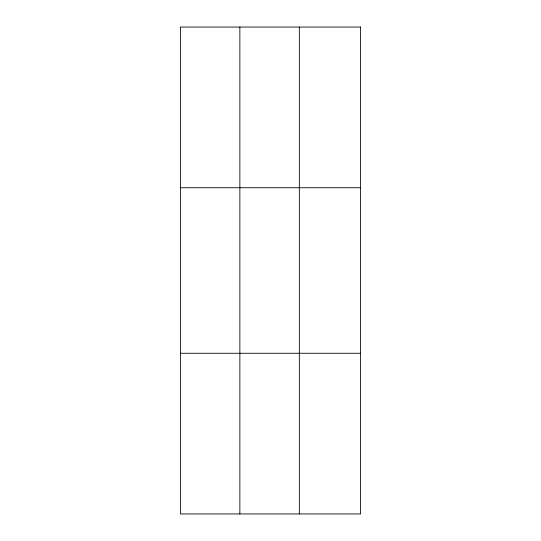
<?xml version="1.0" encoding="UTF-8"?>
<svg xmlns="http://www.w3.org/2000/svg" width="541" height="541" viewBox="0 0 541 541"><rect width="100%" height="100%" fill="white"/><g stroke="black" fill="none" stroke-linecap="round" stroke-linejoin="round"><path stroke-width="0.81" d="M239.866 513.95L239.866 27.05M299.335 513.95L299.335 27.05M180.396 187.727L360.604 187.727M180.396 353.273L360.604 353.273M360.604 27.05L360.604 513.95L180.396 513.95L180.396 27.05L360.604 27.05"/></g></svg>
